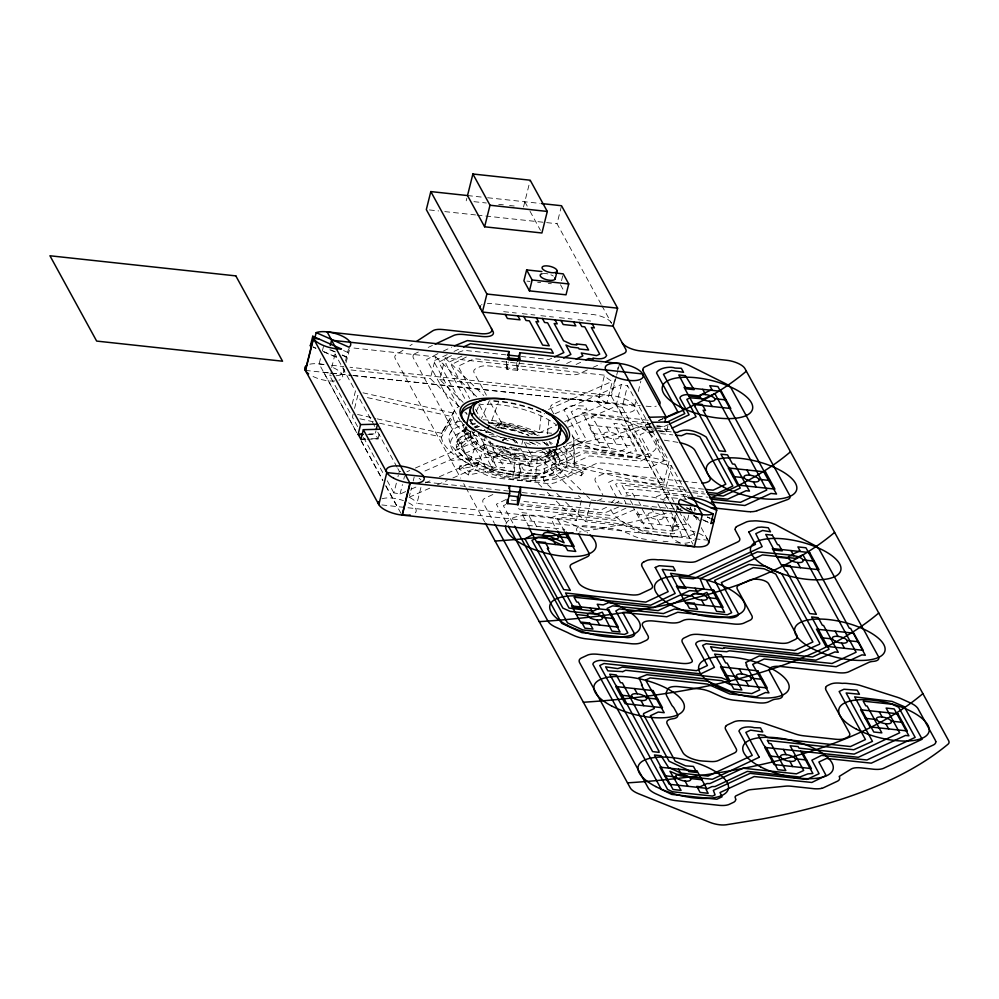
<?xml version="1.0" encoding="UTF-8"?>
<svg xmlns="http://www.w3.org/2000/svg" width="999" height="999" viewBox="0 0 999 999"><rect width="100%" height="100%" fill="white"/><g stroke="black" fill="none" stroke-linecap="round" stroke-linejoin="round"><path stroke-width="0.75" stroke-dasharray="5 3.75" d="M519.043 477.784L519.842 459.078M520.579 473.026L520.791 463.324M554.969 453.658L554.495 449.787M512.824 476.948L514.96 458.416M514.235 472.177L515.209 462.574M541.795 487.025L535.114 480.519L537.587 456.019A61.988 23.926 14 0 1 485.526 444.33L423.064 471.828M551.173 488.049L543.381 480.469L545.866 455.969A61.988 23.926 14 0 0 573.513 443.831L671.44 465.796L688.149 496.303M482.992 419.78A68.319 26.361 14 0 1 539.248 432.779L541.396 412.55A61.988 23.926 14 0 0 489.26 400.874L481.468 418.531M547.464 433.928L549.2 417.507M677.484 506.793L672.19 528.084M343.868 372.127L344.505 369.405M346.066 362.575L349.375 350.112M356.631 432.654L319.131 363.911L320.941 356.631M322.39 350.799L323.489 346.428M350.025 412.774L329.682 375.624L330.357 372.914M331.705 367.507L335.09 353.971A19.48 7.517 14 0 0 337.013 354.133M324.013 352.01L339.136 358.404M343.806 367.807L343.469 369.168A19.48 7.517 14 0 1 336.139 375.761M345.492 361.039L348.526 348.863M352.185 404.108L355.419 391.108L335.09 353.971M353.109 414.223L352.397 417.107L357.58 426.585M354.558 408.441L357.792 395.454L374.875 426.648M367.145 439.223L378.022 438.948L375.237 433.866L375.986 430.869M378.022 438.948L379.657 431.843M466.208 200.824L466.858 198.189M405.706 491.57L400.087 494.043A19.48 7.517 14 0 0 393.918 492.957L396.615 482.13M397.964 476.71L398.301 475.362M398.976 472.652L399.313 471.303L397.827 468.568M400.087 494.043L402.447 484.565M403.796 479.158L404.47 476.448M459.328 406.743L430.369 378.571L435.776 356.905L351.91 347.839M409.49 495.879L410.164 493.181M410.839 490.472L411.513 487.762M413.199 480.994L414.21 476.935M463.124 402.347L439.735 379.583L445.129 357.917L604.507 375.162A19.48 7.517 14 0 0 612.325 381.331L606.917 402.984L564.622 421.603M581.368 500.424L576.336 520.641L416.958 503.396L421.341 485.801M466.021 426.785L464.547 432.692L465.996 426.935M523.513 207.018L530.194 180.207M459.165 469.068L459.952 465.946L480.044 462.262L477.222 465.759L459.165 469.068L468.444 474.9L489.635 471.016A51.823 20.005 14 0 0 556.992 467.919L581.168 475.799L584.827 471.366L585.601 468.244L554.195 458.017L554.87 459.802A48.951 18.894 14 0 1 555.044 463.911L556.992 467.919M470.629 432.28L470.192 434.003L471.441 430.469L470.541 432.642A40.634 15.684 14 0 0 509.315 459.165A40.634 15.684 14 0 0 549.075 449.5L554.87 459.802M470.854 435.114L470.429 436.85L456.58 447.227M471.765 437.287L471.328 439.023L457.742 450M468.444 474.9L469.23 471.778L492.669 467.482L489.635 471.016M524.388 442.382L532.33 456.88L530.082 465.884L492.757 461.85L483.379 444.717L485.626 435.714M519.542 361.913L517.445 370.367L506.493 369.193L508.254 362.025M500.536 423.813L497.977 428.271M492.757 461.85L495.005 452.847L487.787 439.66M505.407 424.475L502.984 429.632M601.148 304.333L557.03 223.739L561.525 205.732M561.525 280.657L563.224 273.863M521.828 444.255L522.952 439.747M549.75 450.611L549.313 452.347L549.075 449.5M606.917 402.984A19.48 7.517 14 0 1 599.113 396.828L604.507 375.162M581.168 475.799L581.955 472.689L585.601 468.244M614.972 379.47L610.976 395.492L669.405 501.136M617.469 369.455L617.969 367.445M616.321 376.623L611.6 395.567L350.012 367.257M616.683 375.162L617.769 370.791M618.131 369.343L619.592 363.511M688.748 515.122L686.375 524.6A19.48 7.517 14 0 0 672.602 531.056L585.689 521.653L591.096 499.999L586.675 495.704M568.244 427.185L615.983 406.181L621.378 384.515A19.48 7.517 14 0 0 627.547 385.614L650.624 427.535L649.375 432.043L657.142 431.843M563.723 446.978A68.319 26.361 14 0 1 574.587 463.136L663.673 483.116L622.152 407.267L627.547 385.614M685.526 498.951L634.64 406.006L636.45 398.713M638.274 391.433L640.821 381.231M649.375 432.043L646.603 426.973L647.839 422.465M658.703 431.805L666.47 431.618L668.194 424.687M663.673 483.116L669.068 461.451L650.499 427.547M674.038 502.047L666.046 487.45L671.44 465.796M672.602 531.056L676.985 513.461M678.546 507.067L678.059 509.04L682.329 510.939M690.097 509.702L690.771 507.005M694.218 511.213L694.867 508.616M466.021 426.835L464.947 431.131L466.895 428.246A46.441 17.92 14 0 0 506.156 460.751A46.441 17.92 14 0 0 554.383 449.475M502.497 440.309L504.932 438.461M491.795 420.467L498.701 401.548M439.398 476.735L468.881 463.761L477.584 440.646A61.988 23.926 14 0 1 453.109 416.833L365.359 397.152M452.859 477.997L476.823 467.445L485.526 444.33M476.323 411.513L479.957 403.284M549.525 451.486L546.116 456.493M377.098 418.843L441.795 433.354L453.434 413.087A61.988 23.926 14 0 1 458.941 406.418M379.57 423.201L441.471 437.087L453.109 416.833M442.982 430.631L454.445 410.789M450.549 432.53L459.228 417.507M501.81 428.034L515.709 431.044L528.971 435.402A52.835 20.392 14 0 0 497.04 427.36L501.81 428.034L504.295 423.776M495.479 427.185L498.726 423.027M487.075 430.844L485.976 432.23L484.577 429.682A57.63 22.24 14 0 1 485.626 429.72M470.229 431.143L460.302 437.45L464.835 435.027L474.5 432.342M625.411 503.846L625.849 503.009L624.338 500.212M458.079 444.705L465.846 438.424M456.893 441.883L464.81 435.939M403.072 350.199L396.216 354.682A15.485 5.969 14 0 0 395.229 358.579L460.701 478.171M409.927 345.729L412.212 344.23M467.157 427.784L460.976 431.705L468.331 428.434A52.835 20.392 14 0 0 470.666 456.655A52.835 20.392 14 0 0 538.736 473.351A52.835 20.392 14 0 0 552.759 449.15L557.979 455.507L554.383 449.188M418.356 352.023L415.559 353.334A14.548 5.607 14 0 0 414.947 353.634A13.936 5.382 14 0 0 413.936 354.395A15.485 5.969 14 0 1 413.786 354.545M428.184 347.415L432.392 345.442M437.949 353.584L426.585 359.528L485.964 468.007L492.882 471.603L543.306 477.31L589.522 455.906L640.634 461.113L651.398 455.444L640.059 434.702L645.841 431.993L654.807 432.954M443.419 351.024L451.61 347.177M447.215 354.62L433.578 361.001L458.816 407.093M454.021 351.423L460.839 348.226M451.398 355.632L438.723 362.2L461.226 403.346M458.204 352.447L464.085 350.324L505.944 354.845M461.975 356.056L445.704 363.673L465.921 400.599M466.408 356.968L451.136 364.747L469.592 398.489M551.735 358.241L549.038 359.503L521.328 356.506M555.506 361.85L559.577 359.94M566.658 363.499L572.065 360.964M576.098 364.448L581.705 361.825M587.312 369.93L579.545 373.576A14.66 5.657 14 0 1 578.958 373.838A13.936 5.382 14 0 1 577.272 374.338L576.985 374.4A13.936 5.382 14 0 1 574.85 374.725A13.936 5.382 14 0 1 572.39 374.8A13.936 5.382 14 0 1 569.63 374.687L489.035 365.971A15.485 5.969 14 0 0 479.77 366.82L475.874 368.643A15.485 5.969 14 0 0 474.188 372.927L486.401 395.242M557.255 448.501L537.862 457.592L495.005 452.847M566.957 443.956L579.42 438.124L564.26 410.414C565.871 406.356 574.175 404.458 578.696 405.806L585.002 406.006L587.212 410.04L577.996 408.566L571.191 411.763L586.438 439.947L542.794 460.626L515.946 457.979L492.732 447.602L504.532 467.882L496.478 467.008L485.814 446.266L478.346 434.615M492.844 494.517L484.927 498.239A15.485 5.969 14 0 0 483.678 499.125A15.485 5.969 14 0 1 483.553 499.25A13.936 5.382 14 0 0 482.929 500.174A13.936 5.382 14 0 0 482.779 501.286A15.485 5.969 14 0 1 482.792 501.473A13.936 5.382 14 0 0 483.079 502.572A13.936 5.382 14 0 0 483.254 502.947L494.43 523.364M658.828 420.641L662.886 418.743M668.356 424.538L664.21 426.473L656.743 425.661M597.427 500.836L601.111 499.113A15.485 5.969 14 0 0 602.672 497.977M606.593 507.28L601.136 509.84L520.541 501.111M614.772 503.446L618.856 501.535L608.566 482.38L614.248 479.632L683.678 487.012M618.568 507.042L604.445 513.036L520.467 503.946M625.936 508.179L610.451 515.434L520.916 505.581M634.502 509.54L613.748 518.631L533.903 510.002L519.168 509.178L517.707 506.493M505.856 504.532L503.359 505.706L513.798 524.775M593.031 367.37L601.036 363.773M406.905 471.765L409.727 470.517M415.384 468.032L477.584 440.646M548.488 409.428L612.325 381.331M554.994 413.748L621.378 384.515M411.313 489.098L418.331 486.014M425.362 482.917L432.38 479.832M539.248 432.779L557.579 424.712M409.153 497.24L431.705 487.312M437.35 484.827L447.215 480.482M669.318 429.458L655.269 428.346M567.707 368.381L474.213 358.678L458.116 366.221L475.074 397.19M505.219 438.411L505.956 438.299M504.707 438.511L505.419 438.374M481.256 430.482L484.29 430.369M369.018 434.028L375.237 433.866M646.603 426.973L651.261 426.848M657.479 426.685L663.686 426.536L666.47 431.618M367.632 434.365L375.399 434.165M646.765 427.272L663.848 426.835M360.764 439.073L365.422 438.961M371.64 438.798L377.847 438.636M649.213 431.743L653.87 431.63M660.089 431.468L666.308 431.306M360.926 439.385L365.597 439.26M568.731 399.163L568.056 399.163A13.936 5.382 14 0 0 565.659 399.25A13.936 5.382 14 0 0 563.648 399.55L563.411 399.612A13.936 5.382 14 0 0 561.575 400.162L552.759 404.283A15.485 5.969 14 0 0 551.51 405.182M568.156 399.163L568.881 399.163A15.485 5.969 14 0 0 570.729 399.138A15.485 5.969 14 0 1 575.362 399.275L640.234 405.606M505.919 499.587L496.366 504.233L507.604 524.787M490.197 432.53L485.976 432.23A51.823 20.005 14 0 1 490.721 432.48M551.635 433.204L520.754 430.919A15.485 5.969 14 0 1 501.323 422.515L489.797 401.436M507.792 438.286L509.815 438.549M646.128 406.168L649.075 406.456A15.485 5.969 14 0 0 656.281 406.156M467.52 195.554L481.456 197.065M487.649 197.74L540.109 203.409M473.951 201.661L486.338 202.997M498.726 204.345L503.371 204.845M509.565 205.519L514.21 206.019M429.408 209.94L438.623 210.926M444.78 211.601L475.536 214.922M477.072 215.097L557.03 223.739M526.96 281.106L530.019 281.443M537.637 282.267L540.684 282.592M548.314 283.416L551.361 283.753M503.658 311.651L516.308 313.012M522.252 313.661L534.89 315.022M540.846 315.672L553.483 317.033M559.428 317.682L572.065 319.043M578.009 319.692L590.659 321.054M319.131 363.911L325.299 364.585M331.481 365.247L343.831 366.583M351.086 369.992L430.369 378.571M439.735 379.583L599.113 396.828M323.589 372.29L329.857 372.964M331.393 373.139L351.423 375.299M352.984 375.474L616.321 403.971L671.016 503.883M305.344 370.379L329.895 373.027M331.431 373.201L351.461 375.362M353.009 375.537L634.64 406.006M648.239 420.279L582.467 412.687L601.448 447.315L609.502 448.176L594.792 421.316L593.294 421.153L590.983 416.92L651.286 423.451M650.761 425.025L634.74 423.376L627.921 426.323L622.702 425.749L621.865 424.238L613.823 423.364L627.36 448.101L619.33 451.86L578.371 447.564L536.401 467.07L529.12 466.283L528.296 464.772L520.242 463.898L523.551 469.942L531.605 470.816L530.781 469.305L540.734 470.242L582.704 450.749L623.413 455.069L633.191 450.749L636.575 451.111L624.35 428.771M653.783 428.184L638.836 426.573L631.218 429.508L588.149 424.962L597.527 442.095L634.852 446.128L625.474 428.996M656.256 430.269L641.508 428.808L633.079 432.754L644.417 453.983L635.689 458.066L585.177 452.734L539.21 474.1L494.905 469.318L492.207 468.094L472.165 431.493M657.754 430.432L671.178 431.88M660.776 433.603L672.714 434.89M469.792 419.955L472.664 420.267M592.844 433.529L604.183 434.752M618.818 436.338L630.157 437.562M476.723 429.383L481.993 429.957L480.894 427.947M491.595 436.363L505.032 437.812M483.379 444.717L520.704 448.763L530.082 465.884M520.204 449.987L512.15 449.113L510.826 446.703M488.074 453.284L499.413 454.508M514.048 456.093L525.387 457.317M681.668 481.106L611.775 473.551A14.348 5.532 14 0 0 608.753 473.401A13.936 5.382 14 0 0 606.243 473.489A13.936 5.382 14 0 0 604.245 473.801A15.485 5.969 14 0 1 603.92 473.863A13.936 5.382 14 0 0 602.297 474.35A13.936 5.382 14 0 0 601.823 474.55L597.365 476.635A13.936 5.382 14 0 0 596.94 476.86A13.936 5.382 14 0 0 595.928 477.609A15.485 5.969 14 0 1 595.779 477.759A13.936 5.382 14 0 0 594.992 479.745A15.485 5.969 14 0 1 595.004 479.945A13.936 5.382 14 0 0 595.367 481.231L602.797 494.83M683.166 481.268L698.264 482.904M689.872 487.687L703.808 489.185M686.7 490.184L618.593 482.817L615.584 484.228L623.601 498.876M692.894 490.859L703.721 492.02M691.258 492.557L621.94 485.127L624.15 489.16L639.36 489.785L689.697 495.229M692.782 492.719L704.994 494.043M697.327 496.053L708.004 497.215M686.837 496.503L662.749 493.981L655.731 497.015L655.356 497.989M677.584 498.339L666.845 497.177L662.287 499.325L664.497 503.359M683.728 499.013L686.788 499.338M665.234 504.695L668.606 509.615M425.424 482.067L508.291 491.033M522.302 492.557L581.73 498.988L578.421 495.766M591.096 499.999L677.996 509.403A19.48 7.517 14 0 1 677.846 505.881M511.238 500.112L518.993 500.949M636.975 514.135L648.314 515.359M662.949 516.945L674.288 518.181M381.88 504.945L708.129 540.234M527.509 525.324L564.835 529.37M563.611 530.531L564.335 530.606L557.754 519.78L562.562 517.519L620.991 523.838L641.882 533.166L678.396 536.863L681.63 535.202L679.944 531.568L680.669 531.643L670.004 513.436M651.935 540.022L658.903 540.771M663.074 541.221L670.029 541.982M675.599 542.582L680.257 543.081A14.361 5.544 14 0 0 682.18 543.206M646.365 539.423L645.891 539.36A13.936 5.382 14 0 1 642.881 538.873L642.532 538.811A13.936 5.382 14 0 1 639.722 538.149A13.936 5.382 14 0 1 637.112 537.35L636.675 537.2A13.936 5.382 14 0 1 634.29 536.288A13.936 5.382 14 0 1 633.516 535.951L624.213 531.73A15.485 5.969 14 0 0 612.787 528.646L587.949 525.961A15.485 5.969 14 0 0 576.997 531.093M664.36 440.184L678.533 442.457M362.962 392.807L453.434 413.087M572.065 434.765A61.988 23.926 14 0 1 573.838 440.097L669.068 461.451M357.542 414.46L375.599 418.506M359.94 418.806L373.539 421.853M543.381 480.469A68.319 26.361 14 0 0 574.263 466.87L666.046 487.45M554.195 458.017L556.443 462.112L584.827 471.366M555.032 463.911L581.955 472.689M513.199 439.535L514.385 440.072M529.42 441.833L537.412 445.554M343.581 350.549L347.689 352.372A19.48 7.517 14 0 0 349.275 348.489M330.881 349.912L336.588 352.447M342.282 354.982L346.566 356.868M686.912 507.829L693.756 510.864M707.442 516.933L710.177 518.156M329.832 349.762L335.314 352.197M342.17 355.232L346.278 357.055A19.48 7.517 14 0 1 343.431 358.142M686.313 507.879L693.306 510.976M707.267 517.17L710.064 518.406M313.149 346.878L315.946 348.127M322.939 351.223L338.299 358.042M682.454 510.676L678.333 508.853A19.48 7.517 14 0 1 679.632 508.241M693.406 515.546L701.635 519.193M702.996 519.792L711.226 523.439M313.074 347.153L315.809 348.364M693.743 515.996L702.297 519.792M703.721 520.429L710.851 523.588M488.811 431.93L508.266 440.759M516.833 455.319L491.308 443.743L489.822 441.009L487.937 440.809L486.675 438.499M488.249 431.618L487.337 430.894M512.962 439.672L515.609 442.857M459.952 465.946L469.23 471.778M544.305 442.894L547.452 444.942M545.953 450.761L552.859 456.63L556.443 462.112M516.233 441.296L517.557 443.306M445.129 357.917L483.741 395.504M545.866 455.969L585.576 494.63M435.776 356.905L476.585 396.628M537.587 456.019L572.902 490.384M556.743 493.469L560.077 496.728M565.646 502.147L585.689 521.653M464.897 412.162L467.12 414.335L465.721 411.551M547.365 492.445L550.711 495.691M556.281 501.123L576.336 520.641M549.438 449.55L555.719 460.601A51.823 20.005 14 0 0 546.515 451.024M554.695 450.412L559.153 458.329M601.898 305.694L611.613 323.451M694.68 508.016L695.941 510.314M524.825 201.761L529.283 209.902M530.019 211.264L540.434 230.282M690.009 507.142L693.756 513.986M694.505 515.347L698.239 522.177M701.236 527.647L707.966 539.947M560.514 284.74L564.647 292.295M674.762 503.371L678.396 510.002M679.12 511.326L686.375 524.6M671.765 505.244L675.499 512.075M676.248 513.436L689.872 538.311M670.142 502.509L673.875 509.328M674.625 510.689L693.031 544.305M670.329 510.926L678.983 526.735L641.658 522.702L633.004 506.893M661.95 510.027L674.662 533.254L673.451 533.816L642.769 530.494L621.003 521.003L559.265 514.323L550.736 517.944L556.293 529.732M657.916 503.908L660.564 508.741M606.805 426.985L609.665 432.192M613.336 438.911L616.183 444.105M650.936 507.592L653.796 512.799M657.467 519.517L660.314 524.725M638.885 501.848L640.871 505.469M642.195 509.153L653.596 528.721L645.541 527.847L635.864 508.903M634.777 497.265L632.567 493.231L625.986 492.519L628.496 497.102M632.966 504.882L629.195 498.389M553.683 413.736L551.086 408.991A13.936 5.382 14 0 1 550.674 407.654M479.495 405.269L489.073 422.764M502.047 446.74L504.895 451.948M508.566 458.666L511.413 463.873M475.474 409.253L479.895 417.32M536.6 526.473L533.953 521.628L532.067 521.428L527.597 513.249L521.016 512.537L529.208 526.81M470.204 419.742L473.201 425.212M469.867 420.492L472.764 425.774M463.686 483.628L465.184 486.351M465.921 487.724L484.602 521.84M397.078 467.207L376.935 430.631M363.511 437.425L384.278 475.349M387.25 480.769L393.918 492.957M323.763 372.365L356.768 432.667M361.251 440.846L382.917 480.419M385.901 485.876L401.223 513.848M361.114 440.834L382.779 480.394M385.764 485.864L397.14 506.643M573.838 440.097L574.587 463.136M573.513 443.831L574.263 466.87M567.057 463.299L566.495 444.792M517.445 370.367L517.407 362.412L516.745 362.35L516.795 370.304M507.142 369.255L507.105 361.301L506.443 361.226L506.493 369.193M684.864 543.206A13.936 5.382 14 0 0 685.751 543.144A13.936 5.382 14 0 0 687.787 542.832L688.111 542.757A13.936 5.382 14 0 0 689.747 542.282A13.936 5.382 14 0 0 690.209 542.082L693.244 540.646A13.936 5.382 14 0 0 694.305 539.86M694.605 535.714A15.485 5.969 14 0 1 694.255 534.415A13.936 5.382 14 0 0 693.843 533.079L690.571 527.11A15.485 5.969 14 0 0 689.397 525.574A15.485 5.969 14 0 1 688.211 524.038L683.304 515.072A15.485 5.969 14 0 1 683.041 514.51M681.817 510.664A15.485 5.969 14 0 1 681.805 510.077M550.599 407.33A13.936 5.382 14 0 1 551.348 405.407M611.276 322.827A15.485 5.969 14 0 0 592.956 314.523L491.533 303.546A15.485 5.969 14 0 0 487.375 303.384M481.468 304.845A15.485 5.969 14 0 1 481.98 304.533M413.748 354.657A13.936 5.382 14 0 0 412.999 356.531A15.485 5.969 14 0 1 413.012 356.718A13.936 5.382 14 0 0 413.374 358.017L472.914 466.795A14.423 5.569 14 0 0 474.138 468.294A13.936 5.382 14 0 0 475.574 469.555A13.936 5.382 14 0 0 477.435 470.804A15.485 5.969 14 0 1 477.772 471.016A13.936 5.382 14 0 0 479.782 472.09A13.936 5.382 14 0 0 480.544 472.452L486.051 474.937A15.485 5.969 14 0 0 488.886 476.036A15.485 5.969 14 0 1 489.248 476.161A13.936 5.382 14 0 0 491.858 476.973A13.936 5.382 14 0 0 494.667 477.622A15.485 5.969 14 0 1 495.129 477.709A13.936 5.382 14 0 0 497.677 478.134A13.936 5.382 14 0 0 498.501 478.234L545.541 483.329A13.936 5.382 14 0 0 546.353 483.404A13.936 5.382 14 0 0 548.726 483.516A15.485 5.969 14 0 1 549.15 483.516A13.936 5.382 14 0 0 551.548 483.429A13.936 5.382 14 0 0 553.546 483.116A15.485 5.969 14 0 1 553.871 483.054A13.936 5.382 14 0 0 555.631 482.517L595.079 464.048A15.485 5.969 14 0 1 604.345 463.199L642.02 467.282A13.936 5.382 14 0 0 642.832 467.357A13.936 5.382 14 0 0 645.229 467.47A15.485 5.969 14 0 1 645.641 467.47A13.936 5.382 14 0 0 648.001 467.382A13.936 5.382 14 0 0 650.037 467.07A15.485 5.969 14 0 1 650.349 467.008A13.936 5.382 14 0 0 652.135 466.471A14.935 5.769 14 0 0 652.634 466.233L662.437 461.65A14.66 5.657 14 0 0 662.986 461.376A13.936 5.382 14 0 0 664.048 460.589A15.485 5.969 14 0 1 664.198 460.439A13.936 5.382 14 0 0 664.834 459.515A13.936 5.382 14 0 0 664.997 458.416A15.485 5.969 14 0 1 664.984 458.229A13.936 5.382 14 0 0 664.672 457.067A13.936 5.382 14 0 0 664.51 456.743L656.668 442.42A7.742 2.985 14 0 1 659.19 439.847M663.011 418.731A812.774 313.649 14 0 1 658.578 420.429M650.087 423.551A812.774 313.649 14 0 1 563.236 446.59M541.033 450.487A812.774 313.649 14 0 1 450.986 460.427M543.281 273.501A7.742 2.985 14 0 1 547.927 273.913M550.874 274.812A7.742 2.985 14 0 1 553.334 276.086M681.043 508.628A812.774 313.649 14 0 1 678.046 509.59M666.37 513.136A812.774 313.649 14 0 1 579.195 532.042M541.645 450.936A46.441 17.92 14 0 1 535.939 475.499A46.441 17.92 14 0 1 472.465 460.114A46.441 17.92 14 0 1 476.76 435.214M489.173 434.665A46.441 17.92 14 0 1 495.704 435.152M525.836 442.657A46.441 17.92 14 0 1 532.604 445.654M567.432 422.065A46.441 17.92 14 0 1 633.316 424.013A46.441 17.92 14 0 1 643.868 455.207A46.441 17.92 14 0 1 572.327 436.526M505.969 524.075A46.441 17.92 14 0 1 539.822 515.759A46.441 17.92 14 0 1 587.624 532.917M694.48 533.766A46.441 17.92 14 0 1 644.954 531.78A46.441 17.92 14 0 1 610.451 507.817M611.563 502.684A46.441 17.92 14 0 1 614.585 499.762M625.661 496.078A46.441 17.92 14 0 1 665.996 500.437M696.803 517.157A46.441 17.92 14 0 1 699.537 520.904M516.458 448.264A7.742 2.985 14 0 1 508.366 449.225A7.742 2.985 14 0 1 501.436 444.605M502.485 440.746A7.742 2.985 14 0 1 509.19 438.923A7.742 2.985 14 0 1 517.47 443.231M513.086 439.56A6.968 2.685 14 0 1 516.895 443.256M503.683 440.884A6.968 2.685 14 0 1 509.515 438.561M472.664 424.837A46.441 17.92 14 0 1 475.274 424.013M488.061 422.477A46.441 17.92 14 0 1 539.098 435.339M549.487 442.719A46.441 17.92 14 0 1 551.223 444.518M562.512 469.717A57.63 22.24 14 0 1 485.164 471.84M473.101 466.508A57.63 22.24 14 0 1 469.692 430.357M535.889 441.933A57.63 22.24 14 0 1 542.382 445.167M549.875 449.762A57.63 22.24 14 0 1 562.437 464.073M475.299 427.984A40.634 15.684 14 0 1 479.582 426.411M493.856 425.099A40.634 15.684 14 0 1 534.465 435.801M544.517 442.769A40.634 15.684 14 0 1 547.252 445.879M477.222 465.759A51.823 20.005 14 0 1 474.113 432.779M530.894 442.37A51.823 20.005 14 0 1 537.537 445.529M492.669 467.482A48.951 18.894 14 0 1 480.694 462.574M479.795 430.581A48.951 18.894 14 0 1 485.851 430.357M542.619 441.883A52.835 20.392 14 0 1 548.913 445.979M549.775 449.2A40.634 15.684 14 0 1 508.041 457.055A40.634 15.684 14 0 1 470.979 430.906M474.038 427.26A40.634 15.684 14 0 1 477.734 425.399M491.196 423.326A40.634 15.684 14 0 1 537.687 435.651M546.465 442.619A40.634 15.684 14 0 1 548.676 445.741M535.114 480.519A68.319 26.361 14 0 1 476.823 467.445M468.881 463.761A68.319 26.361 14 0 1 441.471 437.087M441.795 433.354A68.319 26.361 14 0 1 461.076 421.054M469.642 419.93A68.319 26.361 14 0 1 472.689 419.755M561.438 447.577A54.246 20.929 14 0 1 506.156 448.176A54.246 20.929 14 0 1 461.251 420.829M478.434 404.995A54.246 20.929 14 0 1 556.381 424.925M559.14 448.838A60.589 23.377 14 0 1 542.594 476.823A60.589 23.377 14 0 1 463.836 456.73A60.589 23.377 14 0 1 464.647 424.712M470.442 423.713A60.589 23.377 14 0 1 475.961 423.226M488.548 423.376A60.589 23.377 14 0 1 538.349 435.901M549.188 441.558A60.589 23.377 14 0 1 552.297 443.544M493.718 400.874A54.246 20.929 14 0 1 544.83 413.848M333.429 367.769A19.48 7.517 14 0 1 338.961 380.182M334.84 380.956A19.48 7.517 14 0 1 311.176 375.499M309.802 364.198A19.48 7.517 14 0 1 326.186 365.234M680.032 542.844A19.48 7.517 14 0 1 677.459 529.782A19.48 7.517 14 0 1 707.429 539.185M408.628 502.822A19.48 7.517 14 0 1 412.662 514.348M381.993 498.801A19.48 7.517 14 0 1 403.446 500.611M331.318 375.774A19.48 7.517 14 0 1 329.682 375.624M409.89 497.614A19.48 7.517 14 0 1 416.958 503.396M622.152 407.267A19.48 7.517 14 0 1 615.983 406.181M399.313 471.303A19.48 7.517 14 0 1 400.774 471.478M419.13 478.309A19.48 7.517 14 0 1 420.941 479.882M556.406 447.777L554.57 455.219L556.406 447.852M478.583 426.748L474.9 427.122A52.835 20.392 14 0 1 478.583 426.748M606.905 437.013A7.742 2.985 14 0 0 618.98 437.525A7.742 2.985 14 0 0 608.616 432.105A7.742 2.985 14 0 0 606.905 437.013M502.135 456.768A7.742 2.985 14 0 0 514.21 457.28A7.742 2.985 14 0 0 503.846 451.86A7.742 2.985 14 0 0 502.135 456.768M651.036 517.619A7.742 2.985 14 0 0 663.111 518.131A7.742 2.985 14 0 0 652.747 512.712A7.742 2.985 14 0 0 651.036 517.619M604.695 407.717A19.48 7.517 14 0 0 635.052 408.966A19.48 7.517 14 0 0 608.928 395.354A19.48 7.517 14 0 0 604.695 407.717"/><path stroke-width="1.5" d="M556.406 447.777L560.839 429.907M318.781 338.911L313.336 338.324L305.344 370.379L378.833 504.607L386.825 472.564L363.349 429.682L380.432 429.245M305.507 370.666L313.499 338.611M314.822 338.087L316.183 332.63A19.48 7.517 14 0 1 341.196 335.614A19.48 7.517 14 0 1 348.988 347.177L316.183 332.63M330.282 345.442L331.581 340.234L642.632 373.951L666.108 416.833L664.722 422.377M363.349 429.682L360.926 439.385L358.154 434.303L360.564 424.6L313.336 338.324M467.52 195.554L472.889 174.001L530.194 180.207L547.29 211.438L541.92 232.992L484.615 226.798L467.52 195.554L430.819 191.583L426.323 209.603L492.982 331.356A15.485 5.969 14 0 1 482.017 336.488L464.048 334.54A13.936 5.382 14 0 0 463.336 334.478A13.936 5.382 14 0 0 460.814 334.353A15.485 5.969 14 0 1 460.402 334.353A13.936 5.382 14 0 0 458.017 334.44A13.936 5.382 14 0 0 456.031 334.752A15.485 5.969 14 0 1 455.706 334.815A13.936 5.382 14 0 0 454.021 335.327A14.673 5.657 14 0 0 453.446 335.589L435.202 344.131M376.236 429.37L377.535 424.175L360.564 424.6M402.147 515.084L409.865 483.004L331.581 340.234M484.615 226.798L489.997 205.245L472.889 174.001M430.819 191.583L486.9 294.031L482.405 312.038L613.111 326.186L617.607 308.167L561.525 205.732L541.645 203.571M470.704 407.954L466.72 424.063M541.87 271.553L526.635 269.905L523.913 280.781L529.433 290.859L566.021 294.817L568.731 283.941L563.224 273.863L555.594 273.039M507.829 355.681L508.866 351.536L327.11 331.868L331.168 339.273M529.433 290.859L532.142 279.982L526.635 269.905M517.744 361.026L519.817 352.722L619.592 363.511L697.864 506.268L386.825 472.564M555.169 278.896L557.067 271.266A7.742 2.985 14 0 0 546.69 265.859A7.742 2.985 14 0 0 544.992 270.766A7.742 2.985 14 0 0 557.067 271.266M508.941 488.486L509.59 485.889M518.169 504.682L518.131 496.728L520.554 487.075L520.591 494.98L518.169 504.682L507.217 503.496L509.627 493.793L509.59 485.839M698.289 507.242L702.334 514.647L694.355 546.703L401.873 515.047M710.901 523.576L713.274 513.886L680.469 499.338A19.468 7.517 14 0 0 688.274 510.901A19.468 7.517 14 0 0 713.274 513.886M716.695 510.264L687.974 497.527A19.468 7.517 14 0 1 707.167 501.498A19.468 7.517 14 0 1 716.695 510.264L714.285 519.967L711.55 518.756M708.553 543.206L714.26 520.267L711.463 519.03M310.339 345.941L312.762 336.238L341.483 348.988A19.48 7.517 14 0 1 322.29 345.017A19.48 7.517 14 0 1 312.749 336.251M556.78 446.366L560.476 431.618M736.013 527.185L736.138 527.047A13.936 5.382 14 0 1 737.212 526.273A13.936 5.382 14 0 1 737.574 526.073L746.253 522.027A13.936 5.382 14 0 1 748.026 521.478L748.351 521.416A13.936 5.382 14 0 1 750.386 521.103A13.936 5.382 14 0 1 751.96 521.016A15.485 5.969 14 0 0 753.483 520.941A15.485 5.969 14 0 1 758.691 521.041L764.984 521.728A13.936 5.382 14 0 1 777.634 525.724A15.485 5.969 14 0 0 778.646 526.298L812.312 544.18A15.485 5.969 14 0 0 813.149 544.605A15.485 5.969 14 0 1 819.28 549.462L863.223 629.008A15.485 5.969 14 0 1 863.835 629.894L867.095 635.839A13.936 5.382 14 0 1 867.382 636.513L878.496 656.668A13.936 5.382 14 0 1 873.138 661.4A15.485 5.969 14 0 0 868.868 662.362L848.975 671.678A14.935 5.769 14 0 1 848.476 671.902A13.936 5.382 14 0 1 846.702 672.452L846.415 672.502A13.936 5.382 14 0 1 844.342 672.827A13.936 5.382 14 0 1 841.982 672.914L841.57 672.914A13.936 5.382 14 0 1 839.172 672.789A13.936 5.382 14 0 1 838.373 672.714L780.644 666.47A15.485 5.969 14 0 0 769.68 671.603L782.117 694.317A13.936 5.382 14 0 1 776.76 699.038A15.485 5.969 14 0 0 772.489 700.012L768.743 701.76A14.51 5.607 14 0 1 768.094 702.047A13.936 5.382 14 0 1 766.47 702.534L766.146 702.597A13.936 5.382 14 0 1 764.148 702.909A13.936 5.382 14 0 1 761.638 702.996A14.348 5.532 14 0 1 758.616 702.846L733.741 700.162A13.936 5.382 14 0 1 730.469 699.612A13.936 5.382 14 0 1 727.709 698.988A13.936 5.382 14 0 1 724.962 698.139L724.625 698.026A13.936 5.382 14 0 1 722.14 697.077A13.936 5.382 14 0 1 721.365 696.74L710.901 691.995A15.485 5.969 14 0 0 699.475 688.91L678.858 686.675A15.485 5.969 14 0 0 667.619 689.322L666.345 692.382A15.485 5.969 14 0 0 666.283 694.043A13.936 5.382 14 0 1 666.37 694.63A15.485 5.969 14 0 0 666.832 696.128L671.728 705.082A15.485 5.969 14 0 0 672.914 706.605A15.485 5.969 14 0 1 674.113 708.179L677.372 714.123A13.936 5.382 14 0 1 672.577 718.793A15.485 5.969 14 0 0 667.245 724L682.916 752.609A15.485 5.969 14 0 0 702.672 761.038L710.401 761.538A15.485 5.969 14 0 0 718.244 760.564L734.477 752.959A15.485 5.969 14 0 0 736.163 748.676L725.749 729.632A13.936 5.382 14 0 1 725.561 729.27A13.936 5.382 14 0 1 725.274 728.059A13.936 5.382 14 0 1 726.011 726.048M416.783 341.246L432.779 330.794A15.485 5.969 14 0 1 442.757 329.545L480.457 333.629A15.485 5.969 14 0 0 491.421 328.496M454.345 345.904L467.357 340.597L551.086 349.175L553.296 353.209L470.379 343.756L463.561 346.953M554.433 356.98L563.873 352.56L547.602 322.827L544.58 322.49L542.332 318.394M563.648 358.042L570.891 354.395L565.946 345.005L570.766 347.04L578.521 347.964L579.083 348.976L588.586 350L585.826 344.967L576.323 343.931L576.873 344.942L571.653 344.38L563.598 340.721L554.183 323.539L557.217 323.863L554.969 319.767M576.111 359.066L582.867 355.906L581.281 352.997L596.565 355.607L599.712 354.133L584.777 326.848L581.755 326.511L579.507 322.427M585.901 359.852L588.698 358.541L593.556 359.066L593.006 358.067C596.465 358.878 604.894 359.977 606.643 355.469L591.371 327.56L594.393 327.884L592.145 323.788M664.248 418.106L677.784 411.763L656.53 372.939C658.104 368.082 670.167 365.996 675.024 368.069L681.33 368.281L683.541 372.302L671.453 370.529L663.461 374.275L684.802 413.598L666.658 422.34M669.742 423.888L689.098 414.822L679.907 398.039C680.069 395.542 684.752 394.58 687.237 394.617L698.613 395.841L711.962 389.585L709.827 385.689L717.881 386.551L765.134 473.201L764.41 473.114L776.535 494.018L770.978 493.419L744.867 505.494L711.338 501.998M672.09 428.159L696.066 416.758L686.837 399.388L690.247 397.789L703.558 398.888L714.859 393.606L766.77 490.022L740.534 502.31L711.388 499.163M644.018 561.813L646.828 560.514A13.936 5.382 14 0 1 648.588 559.977L648.913 559.915A13.936 5.382 14 0 1 650.911 559.602A13.936 5.382 14 0 1 653.309 559.515L653.733 559.515A13.936 5.382 14 0 1 656.118 559.627A13.936 5.382 14 0 1 656.917 559.702L658.241 559.852A13.936 5.382 14 0 1 663.236 559.915L688.136 562.162A15.485 5.969 14 0 0 696.603 561.238L737.712 541.982A15.485 5.969 14 0 0 739.397 537.699L735.539 530.606A13.936 5.382 14 0 1 735.214 529.408M605.606 361.725L623.913 353.509A15.485 5.969 14 0 0 625.699 349.175L612.624 325.299M757.03 510.689L787.624 499.537A13.936 5.382 14 0 0 789.709 495.454L745.791 414.91M649.025 417.27L666.108 416.833M651.798 422.34L668.88 421.915L716.121 508.191M358.154 434.303L362.812 434.178M358.316 434.602L362.974 434.49M750.486 511.725L750.062 511.713A13.936 5.382 14 0 1 747.677 511.6A13.936 5.382 14 0 1 746.865 511.525L710.676 507.592M534.964 534.328L533.041 534.453L524.962 538.848L562.862 608.104L570.204 611.425L596.178 614.235L602.285 612.175L611.962 631.118L620.017 631.992L607.117 608.428L612.637 605.844L658.066 610.626L694.592 593.668L702.384 594.38L706.892 592.432L716.57 611.376L724.625 612.25L706.793 580.943L762.437 554.882L794.967 558.316L802.946 554.832L856.106 652.235L832.042 663.498L759.24 655.956L745.641 662.562L746.915 665.222L746.178 665.147L759.715 689.884L751.81 693.581L730.619 691.296L707.679 681.268L646.877 674.7L638.935 677.797L642.17 685.027L641.433 684.952L654.333 708.503L643.643 713.523L643.418 714.41L669.055 761.226L687.799 769.967L688.698 771.603L696.753 772.477L693.443 766.42L685.551 765.858L675.212 761.176L650.337 715.746L658.241 712.05L664.198 712.699L645.629 680.032L650.187 677.896L707.692 684.115L729.732 693.955L756.143 696.765L765.546 692.519L768.943 692.894L752.659 664.397L764.185 659.003L836.138 666.708L861.925 654.869L865.321 655.244L850.611 628.371L849.325 628.234L805.968 547.777L797.914 546.903L800.049 550.811L790.871 555.107L757.492 551.835L700.099 578.721L703.995 588.411L698.051 591.208L689.66 590.634L653.721 607.454L608.528 602.647L603.209 604.894L597.252 604.245L599.388 608.154L593.169 611.076L569.018 608.054L531.943 540.322L537.986 537.499L547.652 538.536L565.546 546.653L567.694 550.561L575.736 551.436L564.348 531.868M410.252 483.041L402.297 515.097M489.997 205.245L547.29 211.438M532.142 279.982L568.731 283.941M486.9 294.031L617.607 308.167M507.48 355.007L518.256 356.181M507.417 357.854L519.73 359.178M508.379 359.528L517.669 360.539M688.786 395.891L700.124 397.127M714.76 398.701L726.111 399.937M674.163 432.205L677.147 432.53C686.101 426.923 698.264 432.03 706.193 437.013L732.854 486.051L717.419 493.369L706.817 492.357M675.699 435.214L681.48 435.714L686.55 433.504L694.23 434.328L699.949 436.925L725.836 484.215L713.086 490.197L705.356 489.36M732.916 476.511L744.255 477.734M758.89 479.32L770.229 480.544M708.041 494.368L723.301 496.028L740.247 488.086L730.744 469.48L727.272 465.721L720.928 454.158L727.509 454.87L732.504 463.986L734.752 464.223L749.462 491.096L746.066 490.721L727.634 499.2L709.54 497.377M509.665 491.233L519.255 492.22M509.627 493.793L410.139 483.029M520.591 494.98L702.334 514.647M509.203 495.766L518.131 496.728M777.047 557.117L788.386 558.341M803.021 559.927L814.36 561.151M532.205 533.891L548.826 535.963L564.123 542.794L557.729 531.118M558.179 536.7L569.517 537.937M681.093 594.742L692.444 595.978M707.08 597.564L718.418 598.788M821.178 637.724L832.517 638.948M847.152 640.534L858.491 641.77M576.323 614.51L587.674 615.734M602.31 617.32L613.648 618.543M725.224 675.361L736.575 676.585M751.211 678.171L762.549 679.395M865.296 718.331L876.647 719.567M891.283 721.153L902.621 722.377M620.454 695.117L631.805 696.34M646.44 697.926L657.779 699.15M767.357 740.396L853.77 749.75L872.452 741.37L846.141 692.969L859.427 694.243L857.217 690.209L843.943 689.248L839.148 691.495L865.446 739.547L850.461 746.553L767.257 737.549L764.56 735.289L757.979 734.577L763.773 745.167L767.095 748.938L777.759 769.692L785.813 770.554L771.103 743.693L769.043 743.468L767.544 740.434M769.355 755.968L780.706 757.192M795.341 758.778L806.68 760.002M664.585 775.724L675.936 776.96M690.571 778.533L701.91 779.769M745.691 414.71L731.193 388.249A15.485 5.969 14 0 0 724.887 383.304L689.235 365.447A13.936 5.382 14 0 0 678.021 362.237L671.44 361.513A13.936 5.382 14 0 0 666.445 361.451L664.51 361.251A13.936 5.382 14 0 0 661.887 361.114L661.575 361.114A13.936 5.382 14 0 0 659.128 361.201A13.936 5.382 14 0 0 657.105 361.513L656.917 361.563A13.936 5.382 14 0 0 655.094 362.1L644.892 366.87A13.936 5.382 14 0 0 643.806 367.669L643.793 367.682A13.936 5.382 14 0 0 643.031 368.743A13.936 5.382 14 0 0 642.869 369.83M702.759 389.348L705.606 394.555M709.278 401.273L712.137 406.481M746.89 469.955L749.737 475.162M753.408 481.88L756.268 487.087M791.021 550.574L793.868 555.781M797.539 562.499L800.386 567.694M835.139 631.181L837.999 636.388M841.67 643.106L844.517 648.314M879.27 711.788L882.129 716.995M885.801 723.713L888.648 728.92M573.563 321.778L575.799 325.874L563.161 324.5L560.926 320.404M801.997 751.448L811.375 768.568L774.05 764.535L764.672 747.402L858.291 757.304L905.506 735.439L908.903 735.801L894.192 708.928L886.138 708.066L899.674 732.791L854.195 754.108L799.013 748.126L798.176 746.615L790.134 745.754L803.671 770.479L796.465 773.85L743.056 768.206L709.977 783.541L707.017 783.553L700.174 786.75L696.79 786.375L700.099 792.419L708.141 793.293L706.006 789.385L711.962 786.6L715.084 786.525L747.389 771.39L799.774 777.047L807.916 773.863L812.886 773.488L800.661 751.148M695.067 588.199L697.926 593.406M701.598 600.124L704.445 605.332M739.198 668.818L742.057 674.013M745.729 680.731L748.576 685.938M783.328 749.425L786.176 754.632M789.859 761.35L792.707 766.558M536.388 317.757L538.623 321.853L535.976 321.566L549.25 345.816L542.657 345.105L529.383 320.854L525.986 320.479L523.751 316.383M517.794 315.746L520.042 319.842L507.405 318.469L505.157 314.373M578.496 533.828L588.911 552.859A13.936 5.382 14 0 1 587.4 556.718L572.227 563.823A15.485 5.969 14 0 0 570.541 568.106L578.608 582.842A15.485 5.969 14 0 0 596.927 591.146L630.956 594.83A15.485 5.969 14 0 0 640.222 593.98L650.424 589.198A15.485 5.969 14 0 0 652.11 584.914L641.995 566.421A13.936 5.382 14 0 1 641.645 565.134M566.271 532.005L574.213 546.503L536.888 542.457L528.958 527.959M547.602 529.957L549.025 532.554M552.697 539.273L555.544 544.48M590.297 607.954L593.156 613.161M596.828 619.88L599.675 625.087M634.427 688.573L637.287 693.781M640.958 700.499L643.806 705.694M678.558 769.18L681.418 774.387M685.089 781.106L687.936 786.313M514.547 526.136L567.494 622.864L582.792 629.944L624.425 634.452L627.809 632.866L615.834 610.988L619.28 608.915L663.461 613.561L674.425 609.053L727.284 614.772L731.668 612.724L714.672 580.357L748.988 564.435L765.346 566.208L781.867 573.975L819.829 643.294L819.58 644.18L798.014 653.671L706.156 643.731L702.597 645.404L714.435 667.369L700.811 673.838L604.008 663.498L599.75 665.496L667.619 789.485L672.664 791.77L712.487 796.078L715.084 794.867L713.336 790.334L750.112 773.351L806.892 779.407L819.093 773.688L811.875 760.177L821.54 755.394L866.957 759.977L915.159 737.399L898.638 707.23L892.057 704.245L863.198 701.123L865.796 705.856L867.107 706.006L881.817 732.866L873.775 732.005L854.682 696.877L892.057 701.41L904.232 706.643L922.177 739.235L871.29 763.161L826.485 758.441L818.88 762.012L826.098 775.524L811.837 782.454L754.208 776.548L720.017 792.557L722.052 796.802L716.832 799.25L671.765 794.43L661.388 789.397L592.819 664.16C593.231 661.488 598.214 660.339 600.998 660.327L696.478 670.666L707.417 665.534L695.666 644.068C695.928 641.545 700.586 640.534 703.134 640.559L794.717 650.474L812.899 641.957L775.699 574.025L764.16 568.793L753.321 567.619L721.365 582.592L738.586 614.06C738.186 616.77 733.116 617.906 730.306 617.944L677.734 612.25L666.758 616.758L622.827 612.462L634.74 634.203C634.49 636.7 629.894 637.637 627.434 637.624L581.905 632.617L561.738 623.326L508.354 526.148M495.179 524.725L548.076 621.353A13.936 5.382 14 0 0 548.314 621.728A13.936 5.382 14 0 0 549.263 622.901A15.485 5.969 14 0 1 549.475 623.114A13.936 5.382 14 0 0 550.936 624.4A13.936 5.382 14 0 0 552.722 625.586A15.485 5.969 14 0 1 553.059 625.786A13.936 5.382 14 0 0 555.294 626.972L566.97 632.28A15.485 5.969 14 0 1 568.756 633.154A13.936 5.382 14 0 0 570.079 633.828L573.551 635.401A13.936 5.382 14 0 0 574.325 635.739A13.936 5.382 14 0 0 576.698 636.65A15.485 5.969 14 0 1 577.135 636.8A13.936 5.382 14 0 0 579.757 637.612A13.936 5.382 14 0 0 582.442 638.236A15.485 5.969 14 0 1 582.917 638.336A13.936 5.382 14 0 0 585.913 638.811L631.218 643.718A14.348 5.532 14 0 0 634.24 643.856A13.936 5.382 14 0 0 636.75 643.768A13.936 5.382 14 0 0 638.761 643.468A15.485 5.969 14 0 1 639.073 643.393A13.936 5.382 14 0 0 640.696 642.919A13.936 5.382 14 0 0 641.171 642.719L646.003 640.459A13.936 5.382 14 0 0 646.44 640.234A13.936 5.382 14 0 0 647.452 639.472A15.485 5.969 14 0 1 647.589 639.323A13.936 5.382 14 0 0 648.226 638.398A13.936 5.382 14 0 0 648.388 637.337A15.485 5.969 14 0 1 648.376 637.15A13.936 5.382 14 0 0 648.089 636.001A13.936 5.382 14 0 0 647.914 635.639L642.719 626.161A15.485 5.969 14 0 1 653.683 621.028L669.792 622.777A13.936 5.382 14 0 0 670.604 622.852A13.936 5.382 14 0 0 672.989 622.964A15.485 5.969 14 0 1 673.401 622.964A13.936 5.382 14 0 0 675.799 622.877A13.936 5.382 14 0 0 677.797 622.577A15.485 5.969 14 0 1 678.121 622.502A13.936 5.382 14 0 0 679.882 621.965L683.279 620.391A15.485 5.969 14 0 1 692.557 619.542L733.616 623.988A13.936 5.382 14 0 0 734.427 624.063A13.936 5.382 14 0 0 736.812 624.175A15.485 5.969 14 0 1 737.237 624.175A13.936 5.382 14 0 0 739.597 624.088A13.936 5.382 14 0 0 741.633 623.788A15.485 5.969 14 0 1 741.945 623.713A13.936 5.382 14 0 0 743.718 623.176L749.862 620.304A13.936 5.382 14 0 0 750.237 620.117A13.936 5.382 14 0 0 751.298 619.33A15.485 5.969 14 0 1 751.448 619.18A13.936 5.382 14 0 0 752.085 618.256A13.936 5.382 14 0 0 752.247 617.157A15.485 5.969 14 0 1 752.235 616.97A13.936 5.382 14 0 0 751.922 615.809A13.936 5.382 14 0 0 751.76 615.484L737.424 589.298A15.485 5.969 14 0 1 739.123 585.014L749.312 580.244A15.485 5.969 14 0 1 758.366 579.37L759.302 579.47A7.742 2.985 14 0 1 768.568 583.628L796.827 635.252A15.485 5.969 14 0 1 795.142 639.535L789.16 642.332A15.485 5.969 14 0 1 779.894 643.181L699.824 634.515A13.936 5.382 14 0 0 699.013 634.44A13.936 5.382 14 0 0 696.54 634.328A15.485 5.969 14 0 1 696.116 634.328A13.936 5.382 14 0 0 693.818 634.415A13.936 5.382 14 0 0 691.82 634.727A15.485 5.969 14 0 1 691.495 634.79A13.936 5.382 14 0 0 689.872 635.277A13.936 5.382 14 0 0 689.397 635.476L684.165 637.936A15.485 5.969 14 0 0 682.916 638.823A15.485 5.969 14 0 1 682.804 638.948A13.936 5.382 14 0 0 682.167 639.872A13.936 5.382 14 0 0 682.017 640.983A15.485 5.969 14 0 1 682.03 641.171A13.936 5.382 14 0 0 682.317 642.27A13.936 5.382 14 0 0 682.492 642.644L692.107 660.214A7.742 2.985 14 0 1 691.271 662.362L690.921 662.524A15.485 5.969 14 0 1 681.643 663.373L597.689 654.283A13.936 5.382 14 0 0 596.878 654.208A13.936 5.382 14 0 0 594.492 654.095A15.485 5.969 14 0 1 594.08 654.095A13.936 5.382 14 0 0 591.683 654.183A13.936 5.382 14 0 0 589.672 654.495A15.485 5.969 14 0 1 589.36 654.557A13.936 5.382 14 0 0 587.599 655.094L581.543 657.916A13.936 5.382 14 0 0 581.118 658.141A13.936 5.382 14 0 0 580.107 658.89A15.485 5.969 14 0 1 579.957 659.04A13.936 5.382 14 0 0 579.333 659.964A13.936 5.382 14 0 0 579.17 661.026A15.485 5.969 14 0 1 579.183 661.226A13.936 5.382 14 0 0 579.47 662.362A13.936 5.382 14 0 0 579.645 662.737L648.214 787.974A13.936 5.382 14 0 0 648.438 788.348A13.936 5.382 14 0 0 649.45 789.572A15.485 5.969 14 0 1 649.662 789.784A13.936 5.382 14 0 0 651.073 791.021A13.936 5.382 14 0 0 652.859 792.207A15.485 5.969 14 0 1 653.196 792.407A13.936 5.382 14 0 0 655.207 793.493A13.936 5.382 14 0 0 655.956 793.843L663.398 797.214A13.936 5.382 14 0 0 664.173 797.552A13.936 5.382 14 0 0 666.558 798.463A15.485 5.969 14 0 1 666.995 798.613A13.936 5.382 14 0 0 669.617 799.425A13.936 5.382 14 0 0 672.302 800.049A15.485 5.969 14 0 1 672.777 800.149A13.936 5.382 14 0 0 675.774 800.624L719.305 805.344A14.348 5.532 14 0 0 722.327 805.481A13.936 5.382 14 0 0 724.837 805.394A13.936 5.382 14 0 0 726.835 805.094A15.485 5.969 14 0 1 727.16 805.019A13.936 5.382 14 0 0 728.771 804.545A13.936 5.382 14 0 0 729.258 804.345L733.291 802.447A13.936 5.382 14 0 0 733.728 802.222A13.936 5.382 14 0 0 734.727 801.473A15.485 5.969 14 0 1 734.877 801.323A13.936 5.382 14 0 0 735.626 799.437M485.352 523.201L630.282 787.936A15.485 5.969 14 0 0 638.486 793.706L709.715 822.289A15.485 5.969 14 0 0 725.973 824.812L762.037 819.005A812.774 313.649 14 0 0 948.026 744.193A15.485 5.969 14 0 0 948.6 740.596L744.929 368.569A15.485 5.969 14 0 0 726.623 360.264L640.434 350.936A15.485 5.969 14 0 1 622.115 342.645M519.817 352.722L519.867 360.676M517.47 496.653L517.519 504.607M508.866 351.536L508.903 359.49M507.842 499.587L507.867 503.571M507.192 499.512L507.217 503.496M735.202 529.22A13.936 5.382 14 0 1 735.951 527.31M643.88 561.9A13.936 5.382 14 0 0 642.569 562.799L642.544 562.824A13.936 5.382 14 0 0 641.795 563.873A13.936 5.382 14 0 0 641.633 564.934M750.724 511.7A13.936 5.382 14 0 0 754.869 511.326L755.194 511.251A13.936 5.382 14 0 0 756.967 510.714M642.881 370.017A13.936 5.382 14 0 0 643.194 371.178L659.652 401.286A15.485 5.969 14 0 1 659.328 404.657M480.569 308.679A15.485 5.969 14 0 1 480.419 305.931M679.919 442.719A15.485 5.969 14 0 1 695.004 450.512L709.777 477.51A15.485 5.969 14 0 1 708.091 481.793L707.529 482.055A15.485 5.969 14 0 1 701.91 483.079M735.676 799.337A15.485 5.969 14 0 1 735.664 799.138A13.936 5.382 14 0 0 735.301 797.851A7.742 2.985 14 0 1 736.163 795.741L747.277 790.534A15.485 5.969 14 0 1 751.073 789.61L785.626 786.151A15.485 5.969 14 0 1 791.108 786.225L813.698 788.673A14.361 5.544 14 0 0 816.732 788.81A13.936 5.382 14 0 0 819.192 788.723A13.936 5.382 14 0 0 821.228 788.423A15.485 5.969 14 0 1 821.553 788.348M821.715 788.286A13.936 5.382 14 0 0 823.651 787.674L837.112 781.355A14.673 5.669 14 0 0 837.661 781.081A13.936 5.382 14 0 0 838.723 780.306A15.485 5.969 14 0 1 838.873 780.157A13.936 5.382 14 0 0 839.51 779.232A13.936 5.382 14 0 0 839.672 778.134A15.485 5.969 14 0 1 839.659 777.946A13.936 5.382 14 0 0 839.347 776.785A13.936 5.382 14 0 0 839.185 776.46L851.185 769.043A15.485 5.969 14 0 1 861.063 767.869L873.288 769.193A13.936 5.382 14 0 0 874.088 769.267A13.936 5.382 14 0 0 876.485 769.38A15.485 5.969 14 0 1 876.897 769.392A13.936 5.382 14 0 0 879.257 769.305A13.936 5.382 14 0 0 881.293 768.993A15.485 5.969 14 0 1 881.618 768.918A13.936 5.382 14 0 0 883.391 768.381L933.178 745.067A14.673 5.657 14 0 0 933.728 744.792A13.936 5.382 14 0 0 934.802 744.005A15.485 5.969 14 0 1 934.952 743.855A13.936 5.382 14 0 0 935.701 741.957M935.738 741.845A15.485 5.969 14 0 1 935.726 741.645M935.663 741.52A13.936 5.382 14 0 0 935.264 740.159L918.056 708.741A13.936 5.382 14 0 0 916.857 707.18A15.485 5.969 14 0 1 916.645 706.967A13.936 5.382 14 0 0 915.184 705.694A13.936 5.382 14 0 0 913.398 704.507A15.485 5.969 14 0 1 913.061 704.307A13.936 5.382 14 0 0 910.951 703.184A14.673 5.657 14 0 0 910.014 702.747L901.61 698.938A14.535 5.607 14 0 0 900.561 698.463A13.936 5.382 14 0 0 898.151 697.552A15.485 5.969 14 0 1 897.714 697.402A13.936 5.382 14 0 0 895.916 696.815A15.485 5.969 14 0 1 894.992 696.54L860.726 685.614A13.936 5.382 14 0 0 853.908 684.165L847.327 683.453A13.936 5.382 14 0 0 842.332 683.378L840.908 683.229A13.936 5.382 14 0 0 840.109 683.154A13.936 5.382 14 0 0 837.612 683.041A15.485 5.969 14 0 1 837.199 683.041A13.936 5.382 14 0 0 834.939 683.129A13.936 5.382 14 0 0 832.904 683.428A15.485 5.969 14 0 1 832.592 683.503A13.936 5.382 14 0 0 830.956 683.99A13.936 5.382 14 0 0 830.481 684.178L827.934 685.376A13.936 5.382 14 0 0 827.559 685.564A13.936 5.382 14 0 0 826.498 686.35A15.485 5.969 14 0 1 826.348 686.5M826.31 686.613A13.936 5.382 14 0 0 825.561 688.523A15.485 5.969 14 0 1 825.574 688.711M825.624 688.835A13.936 5.382 14 0 0 826.036 690.197L849.375 732.829A15.485 5.969 14 0 1 847.689 737.112L844.904 738.423A15.485 5.969 14 0 1 835.639 739.26L803.608 735.801A15.485 5.969 14 0 1 795.316 733.953L764.66 723.513A13.936 5.382 14 0 0 757.205 721.852L750.624 721.141A13.936 5.382 14 0 0 748.263 720.978L743.506 720.853A13.936 5.382 14 0 0 741.021 720.741L740.709 720.741A13.936 5.382 14 0 0 738.311 720.828A13.936 5.382 14 0 0 736.3 721.141L736.026 721.203A13.936 5.382 14 0 0 734.365 721.678A13.936 5.382 14 0 0 733.878 721.89L727.409 724.924A15.485 5.969 14 0 0 726.173 725.811M555.007 277.71A7.742 2.985 14 0 1 545.816 279.495A7.742 2.985 14 0 1 542.145 273.676M746.353 371.178A812.774 313.649 14 0 1 664.472 418.156M922.876 693.618A812.774 313.649 14 0 1 627.509 782.866M878.745 613.011A812.774 313.649 14 0 1 583.379 702.26M834.615 532.392A812.774 313.649 14 0 1 539.248 621.653M790.484 451.785A812.774 313.649 14 0 1 710.064 498.189M573.164 532.942A812.774 313.649 14 0 1 495.117 541.033M590.034 534.94A46.441 17.92 14 0 1 561.888 556.068A46.441 17.92 14 0 1 505.606 525.799M553.196 417.457A46.441 17.92 14 0 1 546.453 439.735A46.441 17.92 14 0 1 487.787 428.459A46.204 17.832 14 0 1 471.703 415.035A1.936 1.686 -28.7 0 1 474.463 413.636A43.931 16.958 14 0 1 518.406 401.273A43.931 16.958 14 0 1 556.093 432.667A43.931 16.958 14 0 1 489.71 426.336A43.706 16.871 14 0 1 474.488 413.648M471.678 415.035A46.441 17.92 14 0 1 485.614 399.7M546.303 412.737A46.441 17.92 14 0 1 549.525 414.747M487.787 428.459A1.936 0.962 -62.3 0 1 489.71 426.336M461.038 414.647A54.246 20.929 14 0 1 471.116 406.68M560.027 428.059A54.246 20.929 14 0 1 566.321 440.234M557.205 421.416A54.246 20.929 14 0 1 562.325 444.093M545.304 448.901A54.246 20.929 14 0 1 542.432 449.088M486.126 437.212A54.246 20.929 14 0 1 478.558 433.266M474.787 430.919A54.246 20.929 14 0 1 467.045 424.637M464.46 421.628A54.246 20.929 14 0 1 477.922 401.76M542.782 410.027A56.181 21.678 14 0 1 552.36 447.327A56.181 21.678 14 0 1 466.171 423.276A56.181 21.678 14 0 1 503.821 399.15M410.164 514.972A19.48 7.517 14 0 1 388.549 511.625A19.48 7.517 14 0 1 378.421 501.648M308.629 373.851A19.48 7.517 14 0 1 306.531 365.497M708.466 540.983A19.468 7.517 14 0 1 685.414 544.855M310.364 345.642A19.48 7.517 14 0 1 311.238 343.868M714.26 520.267A19.48 7.517 14 0 1 711.226 523.439M655.244 567.469L668.181 591.633L645.779 602.122L565.559 592.969L573.488 607.367L581.53 608.229L578.221 602.185L576.723 602.022L574.075 597.202L650.724 605.169L675.187 593.456L662.212 569.405L675.336 570.704L673.126 566.67L659.153 565.721L655.244 567.469M658.566 750.674L659.19 752.347L652.609 751.635L618.393 688.149L615.396 684.602L609.702 674.225L616.283 674.937L620.529 682.692L622.402 682.891L658.616 750.624M759.203 757.267L712.362 779.27L680.394 775.861L669.929 771.265L681.068 790.371L673.026 789.497L654.445 754.994L661.026 755.706L668.493 767.407L681.268 773.201L708.016 776.086L752.235 755.381L738.91 731.056C740.833 726.248 750.124 726.435 754.208 727.684L760.514 727.896L762.724 731.93L750.636 730.144L745.841 732.392L759.24 757.217M695.204 406.968L719.093 450.799L725.674 451.511L703.071 410.227L705.506 410.489L702.197 404.445L694.155 403.584L695.204 406.968M748.8 532.017L755.469 544.405L688.536 575.761L670.591 573.351L678.096 587.624L686.138 588.498L679.108 577.584L693.481 578.808L762.162 546.64L755.781 533.666L762.612 530.469L770.504 531.805L768.293 527.772L761.713 527.06L757.741 527.385L748.8 532.017M622.739 671.628L607.854 670.866L605.656 666.845L617.744 668.618L622.365 667.082L721.428 677.797L730.244 681.318L714.635 654.12L721.216 654.832L725.649 662.924L727.147 663.086L741.857 689.959L733.815 689.085L731.668 685.177L721.728 680.669L625.674 670.279L622.852 671.603M724.312 647.752L722.664 648.513L710.589 646.728L712.799 650.761L726.773 651.71L729.258 650.799L815.933 660.177L834.852 651.947L838.248 652.31L823.538 625.436L822.402 625.324L818.206 617.657L811.613 616.945L829.02 649.3L812.637 656.98L724.312 647.752M235.826 275.886L49.95 255.769L96.653 341.084L282.542 361.201L235.826 275.886M685.376 375.661L678.796 374.95L686.063 388.798L694.105 389.672L685.376 375.661M721.415 391.371L684.09 387.325L693.468 404.458L730.793 408.504L721.415 391.371M765.546 471.978L728.221 467.944L737.599 485.064L774.924 489.11L765.546 471.978M772.339 535.164L765.758 534.453L774.15 550.024L782.192 550.886L778.883 544.842L777.559 544.705L772.339 535.164M809.677 552.584L772.352 548.551L781.73 565.684L819.055 569.717L809.677 552.584M790.284 565.671L782.229 564.797L785.551 570.841L786.438 570.941L809.777 613.586L816.358 614.298L790.284 565.671M545.354 542.457L537.3 541.583L563.723 589.61L570.304 590.322L547.34 548.364L548.663 548.501L545.354 542.457M713.736 590.222L676.41 586.188L685.789 603.309L723.114 607.355L713.736 590.222M694.23 603.271L686.188 602.397L689.497 608.441L697.539 609.315L694.23 603.271M853.808 633.204L816.483 629.158L825.861 646.291L863.186 650.324L853.808 633.204M608.965 609.977L571.64 605.943L581.018 623.064L618.344 627.11L608.965 609.977M589.622 623.014L581.58 622.14L584.89 628.184L592.931 629.058L589.622 623.014M757.866 670.829L720.541 666.795L729.919 683.928L767.244 687.961L757.866 670.829M897.939 713.81L860.614 709.777L869.992 726.897L907.317 730.943L897.939 713.81M653.096 690.584L615.771 686.55L625.149 703.683L662.474 707.717L653.096 690.584M697.227 771.203L659.902 767.157L669.28 784.29L706.605 788.323L697.227 771.203M679.882 406.705A46.441 17.92 14 0 0 752.334 409.752A46.441 17.92 14 0 0 690.109 377.285A46.441 17.92 14 0 0 679.882 406.705M724.013 487.325A46.441 17.92 14 0 0 796.465 490.359A46.441 17.92 14 0 0 734.24 457.892A46.441 17.92 14 0 0 724.013 487.325M856.405 729.145A46.441 17.92 14 0 0 928.845 732.192A46.441 17.92 14 0 0 866.633 699.725A46.441 17.92 14 0 0 856.405 729.145M760.464 766.782A46.441 17.92 14 0 0 832.904 769.829A46.441 17.92 14 0 0 770.691 737.362A46.441 17.92 14 0 0 760.464 766.782M655.694 786.538A46.441 17.92 14 0 0 728.134 789.585A46.441 17.92 14 0 0 665.921 757.117A46.441 17.92 14 0 0 655.694 786.538M611.563 705.931A46.441 17.92 14 0 0 684.003 708.965A46.441 17.92 14 0 0 621.79 676.51A46.441 17.92 14 0 0 611.563 705.931M716.333 686.176A46.441 17.92 14 0 0 788.773 689.21A46.441 17.92 14 0 0 726.56 656.743A46.441 17.92 14 0 0 716.333 686.176M812.274 648.538A46.441 17.92 14 0 0 884.727 651.585A46.441 17.92 14 0 0 822.502 619.118A46.441 17.92 14 0 0 812.274 648.538M567.432 625.324A46.441 17.92 14 0 0 639.872 628.359A46.441 17.92 14 0 0 577.659 595.891A46.441 17.92 14 0 0 567.432 625.324M768.144 567.932A46.441 17.92 14 0 0 840.596 570.966A46.441 17.92 14 0 0 778.371 538.498A46.441 17.92 14 0 0 768.144 567.932M672.202 605.556A46.441 17.92 14 0 0 744.642 608.603A46.441 17.92 14 0 0 682.429 576.136A46.441 17.92 14 0 0 672.202 605.556M702.846 399.375A7.742 2.985 14 0 0 714.922 399.887A7.742 2.985 14 0 0 704.557 394.48A7.742 2.985 14 0 0 702.846 399.375M546.266 537.375A7.742 2.985 14 0 0 558.341 537.887A7.742 2.985 14 0 0 547.976 532.479A7.742 2.985 14 0 0 546.266 537.375M746.977 479.995A7.742 2.985 14 0 0 759.053 480.494A7.742 2.985 14 0 0 748.688 475.087A7.742 2.985 14 0 0 746.977 479.995M791.108 560.601A7.742 2.985 14 0 0 803.184 561.113A7.742 2.985 14 0 0 792.819 555.694A7.742 2.985 14 0 0 791.108 560.601M695.167 598.239A7.742 2.985 14 0 0 707.242 598.738A7.742 2.985 14 0 0 696.877 593.331A7.742 2.985 14 0 0 695.167 598.239M590.397 617.994A7.742 2.985 14 0 0 602.472 618.493A7.742 2.985 14 0 0 592.107 613.086A7.742 2.985 14 0 0 590.397 617.994M634.527 698.601A7.742 2.985 14 0 0 646.603 699.113A7.742 2.985 14 0 0 636.238 693.693A7.742 2.985 14 0 0 634.527 698.601M739.297 678.845A7.742 2.985 14 0 0 751.373 679.345A7.742 2.985 14 0 0 740.996 673.938A7.742 2.985 14 0 0 739.297 678.845M835.239 641.208A7.742 2.985 14 0 0 847.314 641.72A7.742 2.985 14 0 0 836.95 636.301A7.742 2.985 14 0 0 835.239 641.208M879.37 721.827A7.742 2.985 14 0 0 891.445 722.327A7.742 2.985 14 0 0 881.081 716.92A7.742 2.985 14 0 0 879.37 721.827M783.428 759.452A7.742 2.985 14 0 0 795.504 759.964A7.742 2.985 14 0 0 785.127 754.545A7.742 2.985 14 0 0 783.428 759.452M678.658 779.208A7.742 2.985 14 0 0 690.734 779.72A7.742 2.985 14 0 0 680.356 774.312A7.742 2.985 14 0 0 678.658 779.208M612.687 375.661A19.48 7.517 14 0 0 643.044 376.91A19.48 7.517 14 0 0 616.907 363.299A19.48 7.517 14 0 0 612.687 375.661M393.743 478.271A19.48 7.517 14 0 0 424.076 479.483A19.48 7.517 14 0 0 397.902 465.896A19.48 7.517 14 0 0 393.743 478.271"/></g></svg>
